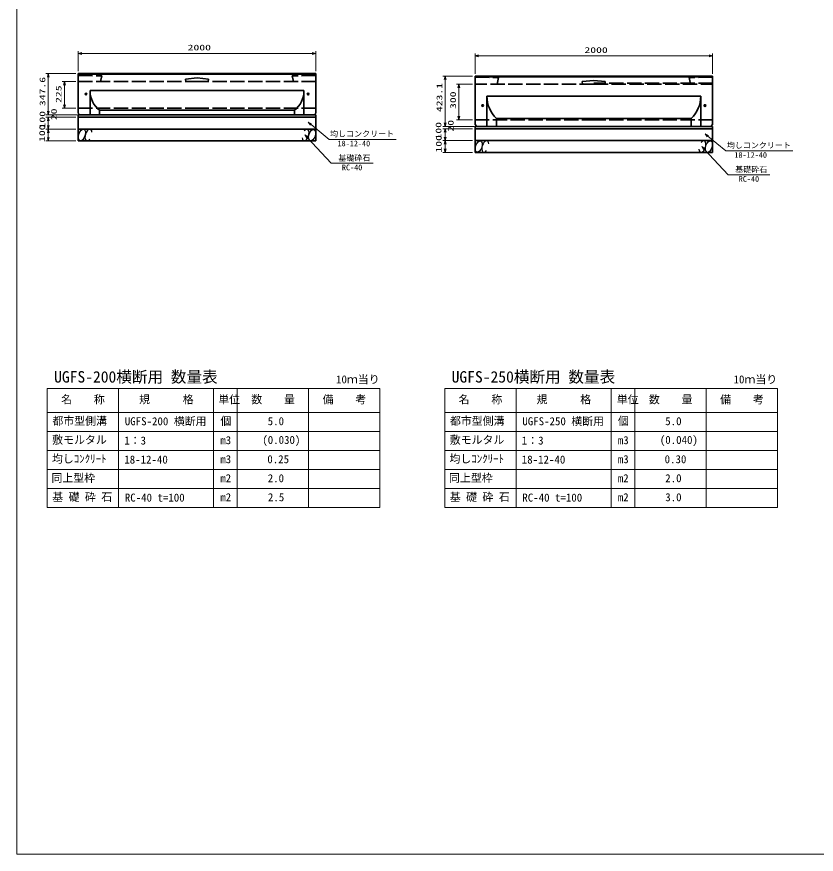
# Model space of a CAD drawing. Units: millimetres on the paper. Extents: x 15 to 1219, y 8 to 859.
# Drawn here: x 15 to 351.5, y 15 to 367.4 of the extents above; entities that cross this region are included whole.
import ezdxf
from ezdxf.enums import TextEntityAlignment as Align

# ---------------------------------------------------------------- set-up
doc = ezdxf.new("R2010")
doc.units = ezdxf.units.MM
doc.linetypes.add('DASHED', pattern=[7.5, 6, -1.5])
doc.linetypes.add('USER4', pattern=[6.773336, 0.846667, -0.846667, 0.846667, -0.846667, 0.846667, -0.846667, 0.846667, -0.846667])
for name, color, linetype, lineweight in [('D-BMK-HTXT', 7, 'Continuous', 13), ('D-STR-DIM（寸法）', 7, 'Continuous', 13), ('D-STR-HTXT(均しCON-旗)', 7, 'Continuous', 13), ('D-STR-HTXT(基礎砕石-旗)', 7, 'Continuous', 13), ('D-STR-STRF(グリ)', 7, 'Continuous', 25), ('D-STR（構造物）', 1, 'Continuous', 35)]:
    doc.layers.add(name, color=color, linetype=linetype, lineweight=lineweight)
doc.styles.add('ＭＳ ゴシック', font='')
doc.styles.get('ＭＳ ゴシック').set_extended_font_data('MS Gothic')

# ---------------------------------------------------------------- blocks, each defined once
blk = doc.blocks.new('_Open30')
at = {"color": 7, "linetype": 'Continuous', "lineweight": 13}
for p, q in [((-1, 0.2679), (0, 0)), ((0, 0), (-1, -0.2679)), ((0, 0), (-1, 0))]:
    blk.add_line(p, q, dxfattribs=at)

msp = doc.modelspace()

# ---------------------------------------------------------------- linework, layer by layer
at = {"layer": 'D-BMK-HTXT'}
for p, q in [((27.828, 210.952), (167.828, 210.952)), ((27.828, 210.952), (27.828, 160.952)), ((57.828, 210.952), (57.828, 160.952)), ((97.828, 210.952), (97.828, 160.952)), ((107.828, 210.952), (107.828, 160.952)), ((137.828, 210.952), (137.828, 160.952)), ((167.828, 210.952), (167.828, 160.952)), ((195.123, 210.952), (335.123, 210.952)), ((195.123, 210.952), (195.123, 160.952)), ((225.123, 210.952), (225.123, 160.952)), ((265.123, 210.952), (265.123, 160.952)), ((275.123, 210.952), (275.123, 160.952)), ((305.123, 210.952), (305.123, 160.952)), ((335.123, 210.952), (335.123, 160.952)), ((27.828, 200.952), (167.828, 200.952)), ((195.123, 200.952), (335.123, 200.952)), ((27.828, 192.952), (167.828, 192.952)), ((195.123, 192.952), (335.123, 192.952)), ((27.828, 184.952), (167.828, 184.952)), ((195.123, 184.952), (335.123, 184.952)), ((27.828, 176.952), (167.828, 176.952)), ((195.123, 176.952), (335.123, 176.952)), ((27.828, 168.952), (167.828, 168.952)), ((195.123, 168.952), (335.123, 168.952)), ((27.828, 160.952), (167.828, 160.952)), ((195.123, 160.952), (335.123, 160.952))]:
    msp.add_line(p, q, dxfattribs=at)
at = {"layer": 'D-STR-DIM（寸法）', "color": 2}
for p, q in [((15, 858.638), (15, 15.023)), ((15, 15.023), (1218.606, 15.023))]:
    msp.add_line(p, q, dxfattribs=at)
at = {"layer": 'D-STR-DIM（寸法）'}
for p, q in [((40.867, 344.514), (40.867, 352.997)), ((140.867, 344.514), (140.867, 352.997)), ((42.367, 351.997), (139.367, 351.997)), ((207.862, 343.45), (207.862, 351.932)), ((209.362, 350.932), (306.362, 350.932)), ((307.862, 343.45), (307.862, 351.932)), ((39.867, 343.514), (27.287, 343.514)), ((28.287, 342.014), (28.287, 327.639)), ((206.862, 342.45), (194.282, 342.45)), ((39.867, 340.109), (34.083, 340.109)), ((35.083, 338.609), (35.083, 330.389)), ((195.282, 340.95), (195.282, 322.795)), ((206.862, 339.045), (200.072, 339.045)), ((201.072, 337.545), (201.072, 325.545)), ((28.287, 327.639), (28.287, 329.139)), ((39.867, 328.889), (34.083, 328.889)), ((40.617, 326.139), (27.287, 326.139)), ((39.867, 326.139), (27.287, 326.139)), ((39.867, 325.139), (27.287, 325.139)), ((39.867, 325.139), (27.287, 325.139)), ((195.282, 322.795), (195.282, 324.295)), ((28.287, 323.639), (28.287, 322.139)), ((28.287, 323.639), (28.287, 321.639)), ((207.612, 321.295), (194.282, 321.295)), ((206.862, 321.295), (194.282, 321.295)), ((206.862, 324.045), (200.072, 324.045)), ((39.867, 320.139), (27.287, 320.139)), ((39.867, 320.139), (27.287, 320.139)), ((28.287, 318.639), (28.287, 316.639)), ((206.862, 320.295), (194.282, 320.295)), ((206.862, 320.295), (194.282, 320.295)), ((195.282, 318.795), (195.282, 317.295)), ((195.282, 318.795), (195.282, 316.795)), ((39.867, 315.139), (27.287, 315.139)), ((206.862, 315.295), (194.282, 315.295)), ((206.862, 315.295), (194.282, 315.295)), ((195.282, 313.795), (195.282, 311.795)), ((206.862, 310.295), (194.282, 310.295))]:
    msp.add_line(p, q, dxfattribs=at)
at = {"layer": 'D-STR-HTXT(均しCON-旗)'}
for points in [[(174.624, 315.829), (146.416, 315.829), (138.857, 322.043)], [(341.618, 310.984), (313.411, 310.984), (305.852, 317.198)]]:
    msp.add_lwpolyline(points, dxfattribs=at)
at = {"layer": 'D-STR-HTXT(基礎砕石-旗)'}
for points in [[(164.939, 305.75), (147.368, 305.75), (137.277, 316.616)], [(331.933, 300.905), (314.362, 300.905), (304.272, 311.771)]]:
    msp.add_lwpolyline(points, dxfattribs=at)
at = {"layer": 'D-STR-STRF(グリ)'}
for centre, major_axis in [((42.442, 317.663), (0.79, 2.421)), ((139.292, 317.616), (-0.79, -2.421)), ((209.437, 312.818), (0.79, 2.421)), ((306.286, 312.771), (-0.79, -2.421))]:
    msp.add_ellipse(centre, major_axis=major_axis, ratio=0.5139, dxfattribs=at)
for centre, major_axis in [((45.183, 317.663), (0.79, 2.421)), ((136.551, 317.616), (-0.79, -2.421)), ((212.178, 312.818), (0.79, 2.421)), ((303.546, 312.771), (-0.79, -2.421))]:
    msp.add_ellipse(centre, major_axis=major_axis, ratio=0.5139, start_param=5.3575563, end_param=10.3750652, dxfattribs=at)
at = {"layer": 'D-STR（構造物）'}
for p, q in [((40.867, 326.889), (40.867, 343.514)), ((40.867, 343.514), (90.867, 343.514)), ((40.867, 343.264), (90.867, 343.264)), ((140.867, 343.514), (90.867, 343.514)), ((140.867, 343.264), (90.867, 343.264)), ((140.867, 326.889), (140.867, 343.514)), ((207.862, 342.45), (257.862, 342.45)), ((207.862, 322.045), (207.862, 342.45)), ((257.862, 342.2), (207.862, 342.2)), ((307.862, 342.45), (257.862, 342.45)), ((257.862, 342.2), (307.862, 342.2)), ((307.862, 322.045), (307.862, 342.45)), ((45.867, 336.389), (90.867, 336.389)), ((45.867, 336.389), (45.867, 326.139)), ((135.867, 336.389), (90.867, 336.389)), ((135.867, 336.389), (135.867, 326.139)), ((257.862, 334.045), (212.862, 334.045)), ((212.862, 334.045), (212.862, 321.295)), ((257.862, 334.045), (302.862, 334.045)), ((302.862, 334.045), (302.862, 321.295)), ((49.867, 328.053), (49.867, 326.139)), ((49.867, 328.053), (90.867, 328.053)), ((131.867, 328.053), (90.867, 328.053)), ((131.867, 328.053), (131.867, 326.139)), ((40.867, 326.889), (41.617, 326.139)), ((140.867, 326.139), (40.867, 326.139)), ((40.867, 326.139), (40.867, 325.139)), ((40.867, 325.139), (140.867, 325.139)), ((40.867, 325.139), (140.867, 325.139)), ((40.867, 325.139), (40.867, 320.139)), ((90.867, 326.139), (41.617, 326.139)), ((90.867, 326.139), (140.117, 326.139)), ((140.867, 326.889), (140.117, 326.139)), ((140.867, 326.139), (140.867, 325.139)), ((140.867, 325.139), (140.867, 320.139)), ((216.862, 324.554), (257.862, 324.554)), ((216.862, 324.554), (216.862, 321.295)), ((298.862, 324.554), (257.862, 324.554)), ((298.862, 324.554), (298.862, 321.295)), ((208.612, 321.295), (207.862, 322.045)), ((307.862, 321.295), (207.862, 321.295)), ((207.862, 321.295), (207.862, 320.295)), ((257.862, 321.295), (208.612, 321.295)), ((257.862, 321.295), (307.112, 321.295)), ((307.112, 321.295), (307.862, 322.045)), ((307.862, 321.295), (307.862, 320.295)), ((40.867, 320.139), (140.867, 320.139)), ((40.867, 320.139), (40.867, 315.139)), ((40.867, 320.139), (140.867, 320.139)), ((140.867, 320.139), (140.867, 315.139)), ((207.862, 320.295), (307.862, 320.295)), ((207.862, 320.295), (307.862, 320.295)), ((207.862, 320.295), (207.862, 315.295)), ((307.862, 320.295), (307.862, 315.295)), ((40.867, 315.139), (140.867, 315.139)), ((207.862, 315.295), (307.862, 315.295)), ((207.862, 315.295), (207.862, 310.295)), ((207.862, 315.295), (307.862, 315.295)), ((307.862, 315.295), (307.862, 310.295)), ((207.862, 310.295), (307.862, 310.295))]:
    msp.add_line(p, q, dxfattribs=at)
at = {"layer": 'D-STR（構造物）', "linetype": 'USER4'}
for p, q in [((40.867, 342.764), (40.867, 342.842)), ((140.867, 342.764), (140.867, 342.842)), ((207.862, 342.053), (207.862, 342.131)), ((307.862, 342.053), (307.862, 342.131))]:
    msp.add_line(p, q, dxfattribs=at)
at = {"layer": 'D-STR（構造物）', "linetype": 'DASHED'}
for p, q in [((40.867, 342.764), (50.783, 342.516)), ((50.783, 342.516), (50.298, 340.109)), ((140.867, 342.764), (130.951, 342.516)), ((130.951, 342.516), (131.436, 340.109)), ((207.862, 342.053), (217.777, 341.805)), ((307.862, 342.053), (297.946, 341.805)), ((40.867, 340.109), (90.867, 340.109)), ((90.867, 341.696), (86.028, 341.212)), ((86.028, 341.212), (86.117, 340.109)), ((90.867, 341.696), (95.706, 341.212)), ((140.867, 340.109), (90.867, 340.109)), ((95.706, 341.212), (95.617, 340.109)), ((257.862, 339.045), (207.862, 339.045)), ((217.777, 341.805), (217.222, 339.045)), ((253.022, 340.147), (257.862, 340.631)), ((253.112, 339.045), (253.022, 340.147)), ((262.701, 340.147), (257.862, 340.631)), ((307.862, 339.45), (257.862, 339.45)), ((257.862, 339.045), (307.862, 339.045)), ((262.612, 339.045), (262.701, 340.147)), ((297.946, 341.805), (298.501, 339.045)), ((40.867, 328.889), (90.867, 328.889)), ((140.867, 328.889), (90.867, 328.889)), ((207.862, 324.045), (257.862, 324.045)), ((307.862, 324.045), (257.862, 324.045))]:
    msp.add_line(p, q, dxfattribs=at)
at = {"layer": 'D-STR（構造物）'}
for centre, radius in [((44.117, 334.889), 0.35), ((44.117, 334.889), 0.3), ((137.617, 334.889), 0.35), ((137.617, 334.889), 0.3), ((211.112, 330.045), 0.35), ((304.612, 330.045), 0.35)]:
    msp.add_circle(centre, radius, dxfattribs=at)
for centre, radius, start, end in [((56.052, 336.148), 10.188, 178.64604, 232.62006), ((125.682, 336.148), 10.188, 307.37994, 1.35396), ((226.008, 333.998), 13.147, 179.79559, 225.91437), ((289.715, 333.998), 13.147, 314.08563, 0.20441)]:
    msp.add_arc(centre, radius, start, end, dxfattribs=at)

# ---------------------------------------------------------------- block references
at = {"layer": 'D-STR-DIM（寸法）', "xscale": 1.5, "yscale": 1.5}
for p, rotation in [((40.867, 351.997), 180), ((207.862, 350.932), 180), ((28.287, 343.514), 90), ((195.282, 342.45), 90), ((35.083, 340.109), 90), ((201.072, 339.045), 90), ((35.083, 328.889), 270), ((28.287, 326.139), 270), ((28.287, 326.139), 270), ((28.287, 325.139), 90), ((28.287, 325.139), 90), ((201.072, 324.045), 270), ((28.287, 320.139), 270), ((195.282, 321.295), 270), ((195.282, 321.295), 270), ((28.287, 320.139), 90), ((195.282, 320.295), 90), ((195.282, 320.295), 90), ((28.287, 315.139), 270), ((195.282, 315.295), 270), ((195.282, 315.295), 90), ((195.282, 310.295), 270)]:
    msp.add_blockref('_Open30', p, dxfattribs=dict(at, rotation=rotation))
for p in [(140.867, 351.997), (307.862, 350.932)]:
    msp.add_blockref('_Open30', p, dxfattribs=at)
at = {"layer": 'D-STR-HTXT(均しCON-旗)', "xscale": 1.5, "yscale": 1.5, "rotation": 140.57786}
for p in [(137.699, 322.995), (304.693, 318.151)]:
    msp.add_blockref('_Open30', p, dxfattribs=at)
at = {"layer": 'D-STR-HTXT(基礎砕石-旗)', "xscale": 1.5, "yscale": 1.5, "rotation": 132.88015}
for p in [(136.257, 317.715), (303.251, 312.87)]:
    msp.add_blockref('_Open30', p, dxfattribs=at)

# ---------------------------------------------------------------- texts
at = {"layer": 'D-BMK-HTXT', "style": 'ＭＳ ゴシック'}
for s, height, p in [('UGFS-200横断用 数量表', 4.811, (30.717, 212.043)), ('UGFS-250横断用 数量表', 4.811, (198.012, 212.043)), ('10ｍ当り', 3.367, (149.368, 212.148)), ('10ｍ当り', 3.367, (316.663, 212.148)), ('名\u3000\u3000称', 3.367, (33.664, 203.67)), ('規\u3000\u3000\u3000格', 3.367, (66.468, 203.688)), ('単位', 3.367, (99.8, 203.652)), ('数\u3000\u3000量', 3.367, (113.717, 203.688)), ('備\u3000\u3000考', 3.367, (143.735, 203.648)), ('名\u3000\u3000称', 3.367, (200.959, 203.67)), ('規\u3000\u3000\u3000格', 3.367, (233.763, 203.688)), ('単位', 3.367, (267.563, 203.652)), ('数\u3000\u3000量', 3.367, (281.012, 203.688)), ('備\u3000\u3000考', 3.367, (311.03, 203.648)), ('都市型側溝', 3.367, (30.004, 194.652)), ('UGFS-200 横断用', 3.367, (60.476, 194.518)), ('個', 3.367, (100.704, 194.634)), ('5.0', 3.367, (120.617, 194.554)), ('都市型側溝', 3.367, (197.3, 194.652)), ('UGFS-250 横断用', 3.367, (227.771, 194.518)), ('個', 3.367, (268, 194.634)), ('5.0', 3.367, (287.913, 194.554)), ('敷モルタル', 3.367, (29.933, 186.697)), ('1：3', 3.367, (60.245, 186.402)), ('m3', 3.367, (100.652, 186.554)), ('(0.030)', 3.367, (118.338, 186.671)), ('敷モルタル', 3.367, (197.229, 186.697)), ('1：3', 3.367, (227.54, 186.402)), ('m3', 3.367, (267.947, 186.554)), ('(0.040)', 3.367, (285.633, 186.671)), ('均しｺﾝｸﾘｰﾄ', 3.367, (29.809, 178.715)), ('均しｺﾝｸﾘｰﾄ', 3.367, (197.104, 178.715)), ('18-12-40', 3.367, (60.245, 178.402)), ('m3', 3.367, (100.652, 178.554)), ('0.25', 3.367, (120.447, 178.554)), ('18-12-40', 3.367, (227.54, 178.402)), ('m3', 3.367, (267.947, 178.554)), ('0.30', 3.367, (287.652, 178.554)), ('同上型枠', 3.367, (29.614, 170.67)), ('m2', 3.367, (100.643, 170.554)), ('2.0', 3.367, (120.617, 170.554)), ('同上型枠', 3.367, (196.909, 170.67)), ('m2', 3.367, (267.938, 170.554)), ('2.0', 3.367, (287.913, 170.554)), ('基 礎 砕 石', 3.367, (29.933, 162.661)), ('RC-40 t=100', 3.367, (60.476, 162.402)), ('m2', 3.367, (100.643, 162.554)), ('2.5', 3.367, (120.707, 162.554)), ('基 礎 砕 石', 3.367, (197.229, 162.661)), ('RC-40 t=100', 3.367, (227.772, 162.402)), ('m2', 3.367, (267.938, 162.554)), ('3.0', 3.367, (287.913, 162.554))]:
    msp.add_text(s, height=height, dxfattribs=at).set_placement(p, align=Align.BOTTOM_LEFT)
at = {"layer": 'D-STR-DIM（寸法）', "style": 'ＭＳ ゴシック', "width": 1.5}
for p in [(86.909, 352.534), (253.903, 351.47)]:
    msp.add_text('2000', height=2.405, dxfattribs=at).set_placement(p, align=Align.BOTTOM_LEFT)
for s, p in [('347.6', (27.75, 329.827)), ('423.1', (194.782, 327.289)), ('225', (34.546, 331.166)), ('300', (200.535, 328.628)), ('20', (32.572, 323.923)), ('100', (27.706, 320.406)), ('100', (27.609, 314.741)), ('100', (194.42, 315.767)), ('20', (199.567, 319.079)), ('100', (194.522, 310.255))]:
    msp.add_text(s, height=2.405, rotation=90, dxfattribs=at).set_placement(p, align=Align.BOTTOM_LEFT)
at = {"layer": 'D-STR-HTXT(均しCON-旗)', "style": 'ＭＳ ゴシック'}
for s, p in [('均しコンクリート', (146.863, 316.24)), ('18-12-40', (149.997, 312.178)), ('均しコンクリート', (313.858, 311.395)), ('18-12-40', (316.992, 307.334))]:
    msp.add_text(s, height=2.405, dxfattribs=at).set_placement(p, align=Align.BOTTOM_LEFT)
at = {"layer": 'D-STR-HTXT(基礎砕石-旗)', "style": 'ＭＳ ゴシック'}
for s, p in [('基礎砕石', (150.351, 306.084)), ('RC-40', (151.839, 302.099)), ('基礎砕石', (317.346, 301.239)), ('RC-40', (318.834, 297.254))]:
    msp.add_text(s, height=2.405, dxfattribs=at).set_placement(p, align=Align.BOTTOM_LEFT)

doc.saveas('drawing.dxf')
